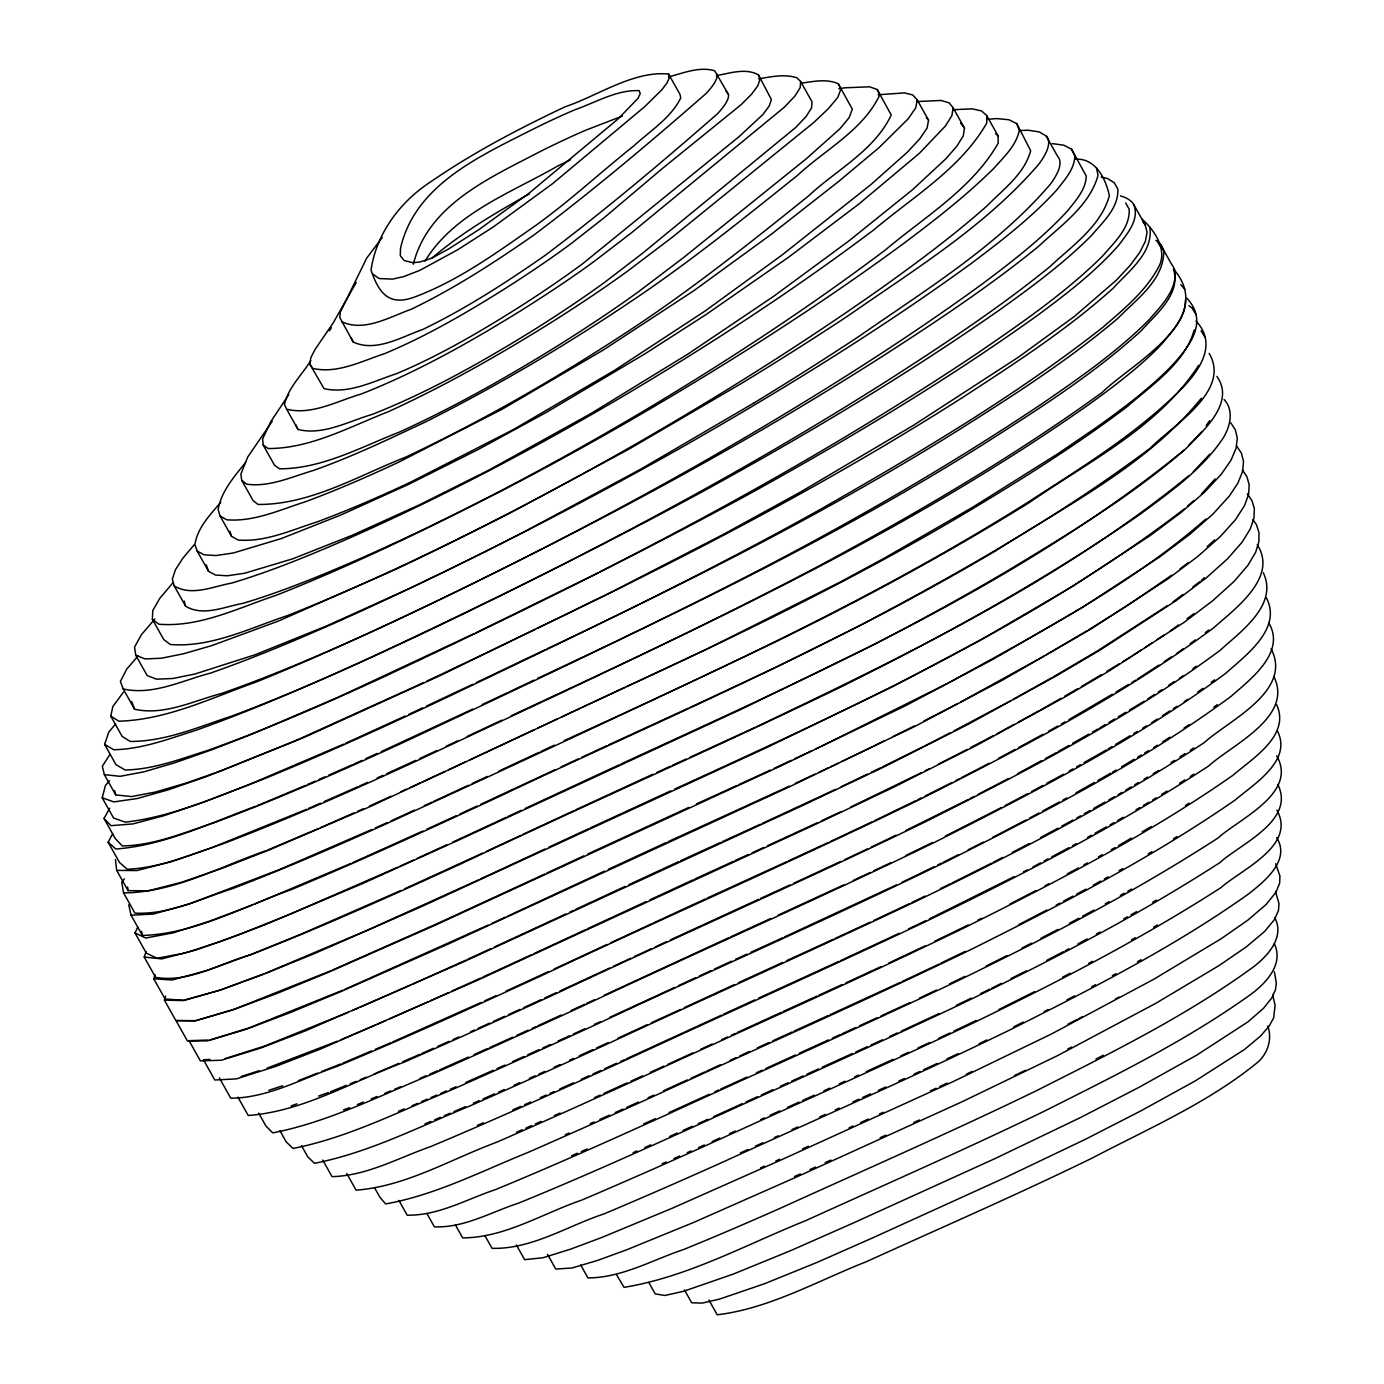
<?xml version="1.0" encoding="UTF-8"?>
<svg xmlns="http://www.w3.org/2000/svg" width="1384" height="1384" viewBox="0 0 1384 1384"><rect width="100%" height="100%" fill="white"/><g stroke="black" fill="none" stroke-linecap="round" stroke-linejoin="round"><path stroke-width="1.5" d="M986.602 119.387L996.688 118.591L1008.867 119.733L1016.738 123.609L1030.665 150.7C1024.471 174.055 1003.279 189.227 987.155 205.766C954.493 234.709 919.478 260.832 884.03 286.228C803.239 343.37 719.334 396.032 633.543 445.337A543.03 87.763 -29.3 0 1 516.215 509.433C441.6 547.977 365.826 584.498 287.734 615.482C249.812 628.059 211.181 647.816 170.267 644.477L163.727 639.512L152.361 619.253L152.776 610.482L159.869 598.234L172.637 583.131M758.622 78.888C771.13 76.708 784.365 73.854 796.803 77.729L800.627 81.5L800.194 87.624L794.797 96.223L784.399 107.156L631.329 232.91L593.684 261.784A286.799 46.347 -29.3 0 1 521.249 310.414C469.972 342.159 417.224 372.054 360.964 394.111C337.194 401.014 311.85 415.442 286.644 409.232L284.447 404.457C288.253 387.451 301.937 375.081 310.76 360.584M916.623 101.586L941.034 100.461L949.182 102.866L953.126 107.814L951.933 115.529L945.531 125.875L919.512 153.191L859.256 203.725L788.742 257.113L705.996 314.583L644.754 353.958L545.85 412.657L477.913 449.644L408.609 484.348L340.879 515.004L281.263 538.584L233.256 552.994L215.99 555.538L204.071 554.794L197.151 551.04L194.885 544.621C197.445 527.685 210.16 514.796 220.783 502.236M953.126 107.814L964.492 128.072L963.299 135.788L956.898 146.133L945.877 158.797L912.592 189.66L848.876 240.937L773.777 296.228L688.021 354.01L590.864 413.591L489.279 469.885L419.975 504.589L352.245 535.262L292.63 558.842L244.622 573.253L227.357 575.779L215.437 575.035L208.517 571.298L197.151 551.04M716.393 75.601C729.939 73.283 745.682 67.643 758.484 74.926L771.372 99.475L769.262 105.893L762.913 114.491L739.316 136.445L582.664 263.721A268.755 43.44 -29.3 0 1 518.585 307.507C479.331 332.195 439.161 355.809 396.308 373.767C373.334 381.24 348.699 394.405 324.029 388.627L309.757 364.027L310.864 357.626L314.895 349.719L333.284 322.749L356.155 282.596M878.165 94.769L904.375 92.901L912.713 94.908L917.194 99.89L915.724 107.831L908.336 118.661L879.151 147.534L838.548 181.529L770.767 234.692L693.661 290.83L603.337 349.996L502.461 409.058L399.422 461.806A350.688 56.675 -29.3 0 1 305.483 501.735C279.983 509.814 254.085 522.01 226.751 519.796L220.108 516.024L218.136 509.537C221.319 491.199 234.259 476.528 245.608 462.481M917.194 99.89L928.56 120.148L927.09 128.072L919.703 138.919L907.212 152.309L870.674 184.799L782.133 254.95L705.027 311.071L614.704 370.255L513.827 429.317L410.788 482.064A350.688 56.675 -29.3 0 1 316.85 521.993C291.349 530.072 265.451 542.269 238.117 540.037L231.474 536.283L220.108 516.024M1075.42 159.264C1095.471 157.69 1105.937 179.107 1109.362 195.767C1100.747 226.509 1071.943 245.885 1049.799 266.749C1001.255 306.262 949.026 340.914 896.503 374.856A621.174 100.392 -29.3 0 1 784.192 443.693C667.97 512.011 547.926 573.582 426.341 631.727C362.193 662.036 297.543 691.464 231.059 716.324C198.258 726.981 165.302 741.564 130.234 741.443L122.121 736.392L110.755 716.134L112.865 706.515L123.401 692.173M1194.254 329.928C1184.635 363.508 1152.509 384.302 1127.614 406.273C1078.603 443.537 1026.409 476.356 973.713 508.101C862.059 575.121 744.851 632.211 626.641 686.637M1141.938 219.035C1154.169 229.831 1167.266 248.826 1159.308 265.711C1146.402 290.796 1123.946 308.961 1103.048 327.143C1015.372 396.083 918.976 452.949 822.356 508.239C700.408 576.557 574.066 636.536 448.018 696.809C386.344 725.891 324.323 754.297 261.161 780.04C216.821 796.544 172.723 816.733 125.269 822.165L113.575 818.048L102.208 797.807L105.409 785.558L109.405 780.749M1236.794 446.236L1241.431 453.173L1243.541 461.564L1242.555 471.529L1237.85 483.206L1229.286 496.112L1212.834 514.191L1189.617 534.501L1159.411 557.129L1081.942 607.68L993.21 659.216L905.274 705.857L778.119 767.186L435.251 925.169L327.818 972.537L277.094 993.401L232.858 1009.905L195.023 1020.838L175.785 1020.423L164.419 1000.165L165.596 996.082M1230.722 422.76L1235.341 429.767L1237.331 438.278L1236.05 448.451L1230.912 460.388L1221.172 474.401L1204.582 492.133L1180.742 512.755L1150.121 535.625L1072.219 586.574L983.245 638.491L894.756 685.634L766.701 747.55L422.016 906.399L313.753 953.87L262.649 974.613L218.568 990.667L183.536 1000.251L165.111 999.04L153.745 978.782L155.043 974.665M1224.096 399.492C1234.182 410.304 1230.238 426.324 1223.37 437.725C1202.35 469.557 1170.397 491.752 1140.26 514.191C1045.266 579.861 943.94 635.861 840.572 687.139C715.909 747.481 589.117 803.274 463.917 862.457C393.471 894.808 322.749 926.674 250.504 954.856C219.589 963.437 188.622 983.194 155.596 977.329L144.23 957.071L146.047 951.586M1120.452 195.957A539.812 87.227 -29.3 0 1 1133.825 204.728C1139.689 219.693 1127.199 233.654 1118.964 244.916C1095.038 272.215 1065.939 294.256 1036.927 315.812C945.497 381.188 848.79 438.884 750.509 493.292C629.114 559.153 505.108 620.118 380.029 678.627C323.493 704.456 266.489 729.42 207.929 750.318C180.889 758.847 153.797 769.469 125.096 769.988L115.996 764.677L104.63 744.419L108.731 732.205L115.616 723.953M413.28 264.292C428.279 204.728 489.365 178.103 538.981 152.154A177.308 28.649 -29.3 0 1 586.539 129.888L622.506 116.031M1216.899 376.379C1235.687 402.813 1203.025 430.805 1186.192 448.381C1131.593 496.216 1068.967 533.636 1007.068 571.073A443.036 71.587 -29.3 0 1 873.356 644.806L743.779 708.054L463.675 837.787L362.539 883.597L264.309 925.031L220.61 941.553L184.556 953.126L157.032 958.282L146.341 953.144L134.975 932.885L137.76 927.28M1198.7 365.238C1158.616 427.31 1088.343 461.581 1029.177 502.669C943.456 555.763 854.62 603.77 763.778 647.487C636.536 708.02 508.828 767.566 380.773 826.334C331.676 848.306 282.25 869.567 232.028 888.822C200.369 898.839 168.9 914.824 134.923 913.129L123.557 892.87L121.757 882.231L124.37 878.857M537.684 678.35C688.592 607.593 839.102 534.951 980.426 446.15C1036.011 410.685 1092.305 375.341 1141.195 330.776C1155.83 314.151 1181.417 294.048 1173.476 268.998C1217.626 319.981 1131.316 363.681 1101.941 392.623C1012.794 457.031 917.644 512.686 820.954 564.914C688.229 635.014 551.507 697.19 415.823 761.287C352.315 790.506 288.391 818.965 223.014 843.79C191.736 854.309 160.613 867.82 127.224 869.273L119.491 862.474L108.125 842.216L112.71 833.704M424.957 261.23C453.866 213.413 510.558 193.085 556.904 166.478A191.096 30.881 -29.3 0 1 570.485 159.817M1160.467 244.449L1171.833 264.707A629.495 101.724 -29.3 0 1 1175.137 271.818C1176.313 291.557 1160.363 306.591 1148.53 320.396C1116.542 352.193 1079.364 378.005 1042.36 403.522C951.569 464.28 856.886 519.104 760.058 569.654C643.041 629.91 523.827 685.824 404.716 741.807C342.159 770.542 279.187 798.464 214.676 822.546C184.539 832.372 154.506 845.416 122.346 845.935L115.391 838.756L104.008 818.498L109.682 808.256M110.011 754.332L102.329 766.269L104.354 774.642L115.72 794.9L131.515 796.578L155.371 792.063L186.079 783.067L222.478 770.3L305.068 736.98L440.648 675.34L609.773 592.94L723.469 534.328L800.696 491.926L913.63 425.217L1018.468 357.159L1074.503 316.365L1116.369 280.191L1130.33 265.174L1139.88 252.234L1145.381 241.248L1147.076 232.166L1145.191 224.987L1133.825 204.728M288.789 394.665L270.97 421.359L262.649 438.849L263.168 444.991L274.534 465.249L279.637 468.813C321.918 468.83 360.826 447.136 399.353 432.102C453.468 407.432 505.35 378.161 555.901 346.9A322.091 52.056 -29.3 0 0 638.733 291.557L683.731 257.441L806.457 158.624L839.742 128.937L849.188 117.588L852.336 109.128L838.202 83.715C826.594 78.594 813.515 81.448 801.44 83.161M329.392 330.776L331.433 327.731M1206.225 425.493L1209.685 420.667M1201.347 398.229C1146.99 465.197 1067.116 504.935 995.684 550.815A443.036 71.587 -29.3 0 1 861.99 624.547L775.057 667.642L690.183 707.38M272.25 421.22L247.736 456.997L240.868 474.124L241.733 480.334L253.099 500.593L258.064 504.451C310.362 504.831 358.214 475.715 405.823 457.083C481.563 421.255 554.413 379.527 624.495 333.648C688.834 291.816 748.865 243.878 808.619 195.871C836.368 169.938 874.757 150.337 891.227 114.976L877.231 89.545L869.584 86.794L844.811 87.815A491.078 79.355 -29.3 0 0 838.791 88.801M194.331 544.604L182.878 558.202L175.422 569.724L172.343 579.152L174.228 585.916L185.594 606.175C203.05 616.883 224.762 606.573 243.048 603.337C283.132 591.366 321.815 575.26 360.151 558.617C457.239 515.644 551.213 465.803 642.539 411.705C726.133 361.829 807.72 308.442 885.5 249.847C924.702 216.821 972.225 188.674 998.175 143.209L998.072 135.822L986.706 115.581L981.585 110.945L972.295 108.852L953.455 109.699M154.852 619.011L141.341 634.789L134.542 647.141L135.788 655.289L147.154 675.548L156.513 679.181L172.654 678.506L195.04 673.991L255.331 654.667L326.693 625.897L405.425 590.345A697.709 112.761 -29.3 0 0 526.422 530.626L640.671 469.193L753.744 403.107M138.037 655.999L126.774 669.043L120.391 681.395L123.211 688.955L134.577 709.213C164.229 715.926 193.622 700.719 221.803 693.384C273.08 675.427 322.974 653.819 372.434 631.398C482.272 580.761 590.138 525.782 695.425 466.27C793.707 410.079 890.379 350.74 982.017 284.17C1012.223 261.49 1042.411 238.308 1068.015 210.351C1075.939 200.161 1085.886 189.66 1086.232 175.993L1071.545 149.213L1063.881 145.216L1052.255 143.59M382.261 237.494L366.622 258.237L340.291 312.213L339.789 317.576L353.214 342.021C375.756 352.591 401.273 337.021 422.535 329.565C465.578 308.805 505.8 282.768 544.95 255.486C604.393 210.818 661.466 162.707 717.414 113.817A178.432 28.839 -29.3 0 0 728.417 94.371L714.698 70.826C699.422 66.172 683.454 73.127 668.628 76.864M1201.468 493.932L1215.169 478.881M1193.216 471.875L1209.806 454.142M1188.666 445.44L1201.606 431.894M1201.347 580.484L1204.409 577.716M1207.125 546.68L1214.685 539.898M1205.879 519C1129.223 585.951 1038 633.422 949.407 682.381M1184.445 508.828C1029.834 627.263 850.849 708.366 674.683 789.088M1187.524 506.112L1193.717 500.697M1188.458 476.009C1059.037 581.349 907.091 654.84 757.256 726.41M1184.358 449.956C1016.513 586.349 815.937 673.991 620.932 764.02M432.327 257.787C461.927 232.529 495.697 212.807 529.518 193.812M1171.729 575.156L1129.43 604.289L1088.793 629.737M1180.033 568.859L1188.354 562.561M1172.802 602.075L1182.87 594.445M1192.956 586.833L1199.668 581.747M1169.93 631.208L1178.476 624.962M1187.039 618.717L1193.873 613.7M1176.746 653.456L1183.493 648.525M1190.223 643.612L1195.274 639.91M1205.378 632.523L1208.751 630.066M1192.973 668.662L1196.295 666.24M1197.869 691.983L1202.886 688.332M1211.259 682.243L1214.616 679.821M1213.803 707.189L1217.28 704.664M1190.309 776.528L1193.786 774.14M1167.508 605.638L1097.235 651.051L1053.276 676.897M1132.025 655.999L1141.056 650.099M1144.672 647.729L1151.886 643.006M1157.301 639.477L1164.515 634.754M1137.44 679.094L1158.892 665.098M1164.238 661.604L1171.383 656.95M1147.699 698.92L1154.758 694.318M1158.304 692.017L1161.833 689.716M1168.909 685.115L1174.203 681.672M1179.497 678.229L1183.043 675.928M1151.869 722.534L1157.266 719.04M1162.664 715.563L1169.843 710.909M1173.442 708.591L1177.04 706.273M1184.237 701.619L1187.818 699.301M1153.806 747.533L1157.353 745.249M1162.698 741.807L1169.809 737.222M1184.029 728.053L1189.358 724.628M1171.037 762.584L1174.549 760.318M1179.825 756.944L1185.085 753.553M1190.361 750.18L1193.873 747.931M1173.442 838.825L1176.954 836.593M1152.682 800.021L1156.263 797.789M1161.643 794.433L1167.023 791.077M1179.566 783.24L1184.946 779.884M1185.5 805.436L1189.116 803.204M1101.387 674.648L1081.44 686.585M1106.802 671.361L1119.414 663.732M1123.012 661.552L1130.226 657.175M1112.407 694.197L1068.811 719.697M1115.988 692.052L1128.496 684.492M1132.077 682.329L1135.659 680.167M1099.83 727.898L1105.366 724.559M1109.068 722.327L1114.604 719.005M1118.307 716.774L1125.694 712.327M1129.379 710.113L1144.17 701.221M1108.273 748.813L1111.906 746.633M1115.556 744.454L1130.088 735.752M1133.738 733.572L1137.371 731.392M1142.821 728.122L1146.454 725.943M1112.598 772.116L1116.196 769.988M1121.559 766.771L1134.101 759.297M1137.683 757.152L1141.264 755.024M1144.845 752.879L1148.426 750.733M1118.255 794.572L1121.94 792.375M1125.624 790.195L1131.143 786.908M1134.828 784.711L1138.496 782.514M1144.032 779.227L1147.699 777.047M1153.235 773.76L1158.754 770.473M1046.408 654.736L1086.942 630.827M1148.253 853.859L1151.869 851.714M1152.768 902.247L1156.349 900.136M1117.545 820.574L1123.099 817.321M1136.039 809.761L1139.741 807.599M1143.426 805.436L1148.979 802.184M1153.685 927.124L1157.335 924.979M1118.618 845.538L1131.299 838.168M1142.181 831.836L1151.229 826.559M1040.509 709.992L1060.974 698.297M1064.694 696.169L1077.721 688.713M1048.588 731.236L1057.791 725.994M1061.459 723.901L1065.144 721.808M1058.085 751.616L1068.984 745.422M1072.6 743.364L1088.931 734.074M1092.564 732.015L1098.014 728.918M1069.157 771.044L1072.877 768.933M1076.614 766.822L1080.35 764.712M1084.07 762.584L1106.456 749.903M1075.922 792.876L1094.26 782.496M1097.927 780.42L1110.764 773.154M1076.839 817.944L1080.61 815.833M1084.364 813.706L1090.021 810.522M1093.775 808.394L1105.072 802.011M1108.844 799.883L1114.483 796.7M1044.574 655.826L961.119 701.757M1093.291 885.172L1100.661 881.037M1104.346 878.961L1108.03 876.902M1119.068 870.692L1122.753 868.633M1013.745 699.024L1051.39 677.952M1105.332 903.804L1109.086 901.693M1120.383 895.379L1124.154 893.268M1127.908 891.158L1131.679 889.047M1123.791 918.838L1127.441 916.796M1131.091 914.755L1136.558 911.693M1072.635 845.693L1076.389 843.617M1087.634 837.355L1091.37 835.261M1095.125 833.168L1106.37 826.905M1110.106 824.812L1113.861 822.736M1131.558 939.788L1135.278 937.729M1083.845 864.913L1087.513 862.889M1098.498 856.765L1102.166 854.741M1111.317 849.655L1114.985 847.613M1112.407 975.634L1115.988 973.644M1137.51 961.724L1141.091 959.735M1115.435 999.058L1119.068 997.051M997.189 733.624L1014.143 724.386M1017.915 722.327L1038.64 711.013M1015.112 749.453L998.383 758.432M1018.832 747.429L1043.017 734.264M1017.776 773.552L1041.616 760.612M1045.283 758.622L1056.286 752.636M1027.776 793.62L1005.182 805.557M1031.547 791.579L1042.844 785.455M1046.598 783.413L1063.552 774.227M1029.696 818.031L1038.951 813.031M1042.654 811.024L1059.314 802.011M1063.016 800.004L1066.718 797.997M1040.768 837.458L1057.86 828.22M1061.649 826.162L1073.05 820.003M1056.182 905.153L1059.902 903.164M1063.604 901.157L1072.877 896.157M1076.596 894.168L1085.869 889.168M1069.399 923.301L1078.863 918.215M1082.651 916.173L1094.017 910.066M1065.161 950.791L1068.829 948.819M1078.015 943.888L1087.184 938.957M1096.37 934.027L1100.038 932.055M1009.974 701.117L953.905 730.925M1032.931 866.955L1040.491 862.907M1044.28 860.883L1048.051 858.858M1051.84 856.834L1068.863 847.717M1045.11 885.76L1048.812 883.771M1067.272 873.892L1078.361 867.976M1088.724 963.299L1092.46 961.292M1091.734 986.757L1095.54 984.733M1078.984 1018.52L1082.634 1016.583M1095.99 1059.106L1103.307 1055.248M967.105 749.401L938.629 764.037M970.876 747.429L993.418 735.648M961.257 777.808L989.11 763.276M970.236 798.464L974.059 796.475M977.882 794.468L1008.452 778.535M1001.428 807.512L945.428 836.074M992.691 837.355L1025.994 820.003M993.297 862.284L1002.794 857.336M1012.292 852.406L1029.367 843.513M1019.056 924.495L1046.909 910.015M1022.032 948.092L1031.513 943.161M1040.976 938.248L1058.033 929.391M1046.788 960.323L1063.327 951.742M947.573 683.367L821.525 746.201M923.734 721.116L957.33 703.781M1014.057 876.695L929.408 918.907M1023.503 871.833L1027.274 869.879M1010.043 903.96L1035.872 890.621M1062.583 977.173L1070.057 973.298M1044.245 1011.566L1048.051 1009.611M1067.047 999.802L1074.641 995.892M924.322 746.149L950.202 732.828M1068.05 1024.143L1077.167 1019.454M1067.791 1049.003L1071.562 1047.048M599.428 572.024C729.195 506.146 856.142 434.368 977.156 353.456C1020.873 323.423 1065.04 293.287 1102.823 255.815C1114.085 242.425 1130.174 228.308 1129.188 209.226L1125.607 202.912M921.294 772.739L850.589 807.097M925.152 770.802L928.993 768.864M917.505 799.796L921.311 797.893M925.117 795.973L951.777 782.6M955.6 780.697L959.406 778.777M968.333 799.45L905.776 830.504M943.283 862.267L958.558 854.603M968.091 849.828L983.367 842.164M952.002 882.992L991.428 863.218M986.169 966.067L1006.929 955.652M991.757 988.193L1001.411 983.367M1011.047 978.54L1026.478 970.807M999.058 1009.42L1034.54 991.671M968.298 924.944L934.598 941.328M977.865 920.17L981.689 918.267M1013.832 1026.807L1023.33 1022.067M598.407 572.682L476.2 632.626M874.082 745.941L883.684 741.167M893.286 736.409L914.409 725.925M882.49 766.874L922.419 747.083M536.94 628.474C684.18 557.908 829.587 482.86 967.087 394.561C1017.586 361.622 1068.431 328.51 1113.359 288.045C1128.565 271.143 1153.356 252.909 1149.896 227.374M874.428 820.712L915.602 800.748M896.123 835.175L871.228 847.112M905.793 855.485L932.401 842.579M902.16 882.231L933.941 866.799M937.677 865L941.414 863.183M911.641 902.593L925.1 896.071M940.463 888.597L950.081 883.926M940.826 963.229L965.288 951.344M949.597 983.834L965.011 976.36M956.292 1005.389L971.222 998.158M980.564 993.625L989.889 989.11M925.602 920.758L908.579 928.889M976.204 1020.475L953.697 1031.236M979.059 1043.726L986.827 1039.989M1014.42 1075.593L1025.492 1070.23M485.767 653.144L535.002 629.409M474.314 633.526L337.661 697.432L251.231 734.454L211.112 750.042L174.713 762.809L144.005 771.805L120.148 776.32L104.354 774.642M546.836 648.94C685.98 582.941 824.051 513.948 954.856 432.379C1010.943 397.035 1067.15 361.293 1117.84 318.372C1136.143 299.55 1163.563 280.468 1163.771 251.559A629.495 101.724 -29.3 0 0 1155.934 240.366M830.521 766.874L838.098 763.241M841.87 761.425L872.162 746.893M841.264 786.683L867.509 774.088M871.245 772.289L880.622 767.774M483.881 654.044L426.947 681.084M544.915 649.84L476.425 682.537M472.619 684.336L426.531 706.048M509.018 691.965L533.861 680.167M472.74 709.092L381.275 751.598M482.272 704.594L507.098 692.865M853.271 880.449L870.086 872.526M873.806 870.761L890.621 862.82M896.399 884.947L784.382 936.985M873.996 920.395L909.755 903.492M902.212 981.498L938.94 964.146M919.53 998.054L936.414 990.079M467.152 736.461L501.631 720.251M511.215 715.753L516.959 713.054C711.445 622.592 907.108 531.439 1083.551 408.228A273.807 44.253 -29.3 0 0 1161.764 343.993C1171.989 331.312 1186.053 317.507 1185.431 300.034M821.317 820.902L840.832 811.699M830.175 841.593L872.56 821.612M844.655 859.654L867.439 848.894M899.237 933.3L840.936 960.461M888.805 963.039L925.273 945.826M939.027 1013.538L901.174 1031.201M938.906 1038.19L949.995 1032.966M946.881 1058.933L958.178 1053.622M533.878 729.939L469.574 760.024M537.771 728.105L557.302 718.953M561.212 717.137L580.726 707.985M795.281 783.379L814.847 774.21M818.774 772.376L828.566 767.791M835.452 789.399L762.255 823.394M966.326 1074.174L972.087 1071.476M423.054 682.9L294.411 741.184L206.7 776.51L168.485 789.762L137.12 798.551L113.903 801.907L102.208 797.807M405.062 716.082L345.481 743.312M408.972 714.248L422.639 707.881M498.932 771.061L539.154 752.273M555.278 769.591L480.888 804.26M791.319 760.352L774.21 768.328M795.091 758.588L812.079 750.647M815.851 748.882L819.622 747.118M415.823 760.352L386.863 773.569M419.629 758.588L436.721 750.63M446.219 746.218L457.62 740.907M582.681 707.068L624.738 687.519M421.964 782.133L444.818 771.511M448.641 769.746L465.768 761.788M541.075 751.374L554.5 745.128M564.084 740.665C722.69 668.299 881.435 594.791 1029.108 501.492C1083.136 466.46 1138.98 432.413 1184.254 386.05C1201.139 367.919 1216.847 343.076 1196.001 321.036M434.057 801.215L468.38 785.282M472.203 783.517L487.445 776.441M456.114 815.764L426.791 829.224M459.921 813.982L477.065 806.024M561.022 766.926L578.218 758.951M582.041 757.169L606.884 745.647M508.014 816.473L521.405 810.245M525.228 808.446L619.063 764.885M522.616 834.535L574.066 810.574M480.352 879.03L544.985 849.015M548.773 847.25L588.563 828.722M546.697 873.114L583.719 855.883M587.629 854.066L688.678 807.477M544.742 874.031L437.517 923.509L332.247 970.149M604.427 871.142L507.426 916.243M608.303 869.342L666.275 842.51M565.779 913.994L494.642 946.898M569.637 912.212L573.495 910.413M575.415 909.53L625.135 886.383M533.774 953.68L585.311 929.771M606.971 944.511L554.275 968.938M610.828 942.729L651.397 923.889M452.551 842.199L506.094 817.373M482.549 853.132L404.785 888.753M486.355 851.368L520.713 835.434M575.969 809.692L652.833 774.261M590.449 827.857L670.79 790.852M628.959 884.618L678.679 861.626M587.231 928.872L645.999 901.641M649.909 899.825L693.021 879.843M817.442 822.702L767.428 845.78M788.396 860.934L828.289 842.475M609.704 968.004L559.914 991.031M613.544 966.24L630.689 958.299M634.477 956.534L651.553 948.611M655.341 946.846L666.725 941.57M840.866 861.436L793.862 883.165M586.591 1003.4L594.428 999.784M604.22 995.252L728.572 937.816M843.704 884.912L778.292 915.049M674.735 987.38L609.738 1017.361M678.523 985.616L695.616 977.727M835.192 938.387L870.173 922.176M881.02 966.638L846.039 982.778M900.309 982.38L830.089 1014.68M881.02 1015.942L910.084 1002.5M889.929 1036.391L897.42 1032.931M755.335 727.292L690.08 757.238M789.399 786.129L668.212 841.628M653.334 922.99L705.459 898.908M670.531 939.822L758.709 899.271M699.422 975.962L710.822 970.72M714.611 968.973L731.703 961.119M735.51 959.371L746.858 954.147M680.409 1009.438L651.31 1022.828M684.267 1007.656L734.506 984.526M721.358 1015.216L626.45 1058.795M900.898 1055.802L908.561 1052.273M918.111 1047.861L929.598 1042.567M913.907 1074.192L919.755 1071.493M923.664 1069.694L937.331 1063.396M608.77 744.782L688.281 708.245M422.881 831.023L353.11 862.474M478.449 879.913L368.058 929.91L265.728 973.142M739.021 784.503L770.3 770.127M488.137 925.1L344.841 989.335M491.995 923.336L505.471 917.142M467.913 959.181L490.818 948.663M482.878 977.069L531.819 954.579M707.345 898.043L786.51 861.799M505.938 991.169L548.427 971.654M760.664 898.372L789.953 884.964M523.706 1007.673L540.85 999.784M544.673 998.037L556.108 992.778M537.909 1025.734L561.264 1015.026M571.004 1010.562L584.636 1004.317M618.06 1038.121L647.401 1024.627M738.364 982.744L782.79 962.399M833.255 939.286L786.666 960.634M723.313 1014.316L754.73 999.905M758.657 998.089L839.05 961.326M700.65 1049.314L712.172 1044.02M721.773 1039.626L727.534 1036.979M731.375 1035.215L735.233 1033.45M737.153 1032.568L781.268 1012.361M930.446 1090.834L936.051 1088.239M939.788 1086.526L947.279 1083.084M387.191 822.598L375.531 827.857M391.101 820.816L414.525 810.124M424.3 805.678L432.119 802.114M399.716 866.315L413.418 860.069M417.328 858.288L446.686 844.88M656.743 772.462L670.462 766.2M672.416 765.3L686.153 759.038M696.394 803.948L737.067 785.403M680.599 860.744L720.389 842.527M722.292 841.662L760.335 824.276M694.924 878.961L732.984 861.54M734.887 860.658L748.294 854.534M752.117 852.786L763.605 847.527M730.51 936.916L770.611 918.561M750.595 952.434L782.496 937.85M558.15 1041.01L569.585 1035.768M573.409 1034.021L584.861 1028.779M594.411 1024.419L600.137 1021.79M818.947 995.165L842.164 984.56M650.307 1072.358L663.87 1066.147M667.763 1064.382L692.969 1052.843M783.154 1011.496L817.01 996.065M706.843 1070.991L720.441 1064.78M730.147 1060.334L735.977 1057.653M739.852 1055.888L749.574 1051.442M757.325 1047.896L768.95 1042.567M772.843 1040.803L792.219 1031.928M720.614 1089.156L746.979 1077.098M756.391 1072.808L762.048 1070.23M765.888 1068.465L795.367 1055.006M799.295 1053.224L828.48 1039.938M842.06 1033.761L855.693 1027.534M859.602 1025.752L877.145 1017.742M742.308 1103.636L713.538 1116.698M746.114 1101.906L757.532 1096.699M761.356 1094.952L772.774 1089.744M855.969 1051.892L867.284 1046.719M871.072 1045.006L882.386 1039.851M354.235 763.916L361.968 760.404M365.826 758.64L377.417 753.363M359.736 785.922L367.487 782.393M377.175 777.981L382.987 775.334M369.407 806.076L390.824 796.319M400.564 791.89L406.394 789.226M410.287 787.444L420.027 783.015M569.62 1060.213L573.495 1058.466M579.291 1055.819L592.836 1049.643M596.694 1047.878L608.303 1042.602M581.245 1079.33L589.117 1075.766M593.044 1073.967L600.898 1070.403M604.843 1068.621L616.624 1063.258M620.551 1061.476L624.478 1059.677M794.157 1031.045L828.203 1015.545M663.697 1090.661L687.242 1079.935M691.17 1078.153L704.906 1071.891M709.213 1094.329L669.043 1112.563M714.905 1091.751L718.711 1090.021M832.355 1038.173L840.123 1034.644M780.386 1086.284L787.98 1082.807M791.786 1081.077L803.187 1075.887M806.993 1074.157L818.394 1068.967M822.165 1067.237L852.198 1053.605M760.525 1119.656L764.366 1117.909M770.144 1115.279L779.746 1110.902M787.444 1107.408L798.983 1102.148M802.824 1100.401L814.363 1095.159M823.964 1090.782L829.743 1088.153M866.211 1071.614L893.199 1059.314M774.331 1137.596L778.258 1135.814M792.029 1129.552L797.911 1126.887M819.536 1117.061L825.435 1114.38M835.261 1109.916L839.188 1108.117M878.459 1090.315L885.881 1086.942M898.873 1081.042L904.427 1078.517M802.634 1148.876L808.446 1146.229M849.101 1127.77L852.976 1126.005M430.372 1000.805L447.862 992.899M451.755 991.152L480.923 977.969M480.975 1002.518L392.589 1041.979M484.798 1000.788L496.268 995.598M470.577 1031.772L474.366 1030.059M478.155 1028.329L489.538 1023.174M493.344 1021.461L504.71 1016.306M508.516 1014.576L519.882 1009.42M489.452 1047.688L512.703 1037.17M516.578 1035.405L528.204 1030.146M532.079 1028.399L535.954 1026.634M512.53 1061.649L523.931 1056.511M527.736 1054.781L539.12 1049.643M542.926 1047.913L550.521 1044.487M604.047 1093.343L627.177 1082.859M631.018 1081.112L642.591 1075.87M698.159 1123.67L707.76 1119.31M839.344 1083.793L845.088 1081.181M854.689 1076.839L858.53 1075.091M852.942 1101.889L858.824 1099.207M862.751 1097.443L870.605 1093.879M860.727 1122.493L868.27 1119.085M879.567 1113.964L883.338 1112.269M809.899 1169.584L815.626 1166.989M825.158 1162.664L830.884 1160.069M880.224 1137.683L885.812 1135.157M913.751 1122.511L919.339 1119.967M412.657 984.145L466.01 960.064M514.035 1085.281L519.779 1082.686M529.345 1078.378L535.089 1075.801M538.912 1074.088L544.656 1071.493M554.24 1067.185L559.984 1064.607M615.205 1112.563L622.956 1109.068M626.831 1107.321L638.457 1102.079M648.144 1097.702L653.957 1095.073M712.085 1141.575L719.836 1138.063M729.541 1133.669L735.371 1131.039M740.371 1152.924L747.896 1149.533M755.422 1146.125L762.965 1142.734M760.594 1167.836L764.383 1166.141M775.784 1161.003L779.573 1159.29M540.348 1097.685L546.178 1095.073M550.088 1093.325L553.981 1091.578M559.811 1088.966L573.443 1082.842M594.48 1097.633L600.223 1095.055M643.543 1124.016L655.307 1118.722M794.589 1176.486L800.333 1173.909M400.893 890.483L302.387 933.612L251.282 954.354L207.202 970.409L172.17 979.993L153.745 978.782M669.7 1136.42L677.278 1133.029M682.952 1130.486L692.415 1126.247M397.762 867.214L289.775 914.305L239.138 934.598L195.75 950.064L161.668 958.922L144.23 957.071M421.895 1053.449L433.573 1048.242M437.465 1046.512L449.16 1041.304M453.052 1039.574L458.9 1036.979M439.645 1069.884L468.363 1057.099M474.107 1054.539L487.514 1048.57M465.803 1082.478L493.206 1070.299M497.116 1068.569L504.935 1065.092M590.259 1123.67L594.099 1121.957M599.86 1119.396L609.444 1115.141M673.887 1158.598L679.613 1156.038M687.242 1152.63L691.066 1150.934M698.712 1147.526L704.439 1144.966M371.673 829.57L279.049 869.723L189.158 903.994L153.382 914.063L131.047 915.205L128.729 904.859M307.3 784.607L315.12 781.164M319.029 779.434L324.894 776.856M328.804 775.126L352.28 764.781M320.586 827.632L353.785 812.979M357.695 811.249L363.542 808.671M360.048 1007.31L410.719 985.01M377.918 1023.987L385.686 1020.562M389.579 1018.849L428.417 1001.687M473.311 1103.238L479.141 1100.678M483.016 1098.965L494.642 1093.827M498.517 1092.114L504.347 1089.554M512.876 1109.847L520.747 1106.37M524.692 1104.64L530.591 1102.045M516.44 1132.268L522.131 1129.759M525.92 1128.098L531.612 1125.59M535.4 1123.912L541.092 1121.421M554.361 1115.573L560.053 1113.065M633.111 1152.664L637.021 1150.934M644.84 1147.492L650.688 1144.914M343.578 744.177L248.134 784.987L203.31 802.288L164.142 815.66L132.968 823.913L110.98 825.677L104.008 818.498M308.563 808.429L320.379 803.239M324.323 801.509L357.799 786.787M662.14 1163.736L666.067 1162.024M565.278 1134.724L569.153 1133.046M351.173 863.339L254.881 903.977M571.557 1155.761L577.422 1153.218M581.332 1151.54L587.179 1148.997M374.164 1074.036L398.973 1063.327M402.796 1061.684L419.992 1054.279M394.63 1089.294L400.512 1086.769M420.079 1078.326L425.943 1075.783M429.853 1074.105L437.69 1070.732M411.93 1105.816L417.691 1103.342M421.514 1101.681L427.275 1099.19M431.116 1097.547L436.877 1095.055M440.717 1093.412L446.461 1090.921M450.302 1089.277L456.063 1086.786M342.748 1063.171L371.5 1050.94M375.341 1049.314L390.669 1042.792M424.974 1123.912L430.77 1121.438M434.645 1119.812L440.441 1117.338M444.299 1115.694L450.094 1113.238M453.969 1111.594L465.56 1106.664M267.856 849.949L318.631 828.497M337.246 1041.252L267.077 1068.154M341.121 1039.609L375.964 1024.852M477.48 1125.279L483.379 1122.787M348.353 1012.24L264.517 1046.096L224.987 1058.622M352.263 1010.597L358.11 1008.123M257.441 805.592L305.345 785.472M306.608 809.294L210.714 848.098L170.422 861.955L136.878 870.553L116.689 870.398L115.408 859.499M342.886 990.148L249.172 1027.862L209.987 1039.989M330.326 970.98L234.83 1009.023L196.234 1020.614L176.079 1020.752L187.445 1041.01L207.6 1040.854L246.196 1029.281L290.83 1012.361L341.692 991.238L448.883 943.767L789.486 786.787L915.62 726.029L1002.898 679.907L1091.267 628.803L1168.182 578.72L1197.921 556.351L1220.463 536.404L1235.601 519.536L1244.527 505.558L1248.593 494.399L1249.198 484.815L1246.915 476.702L1242.33 469.903M330.413 1091.838L346.311 1085.367M350.29 1083.741L356.259 1081.319M360.238 1079.693L366.206 1077.271M357.453 1104.484L363.335 1102.096M371.154 1098.913L377.019 1096.509M384.856 1093.325L390.72 1090.938M398.505 1111.283L404.249 1108.93M265.884 850.727C219.468 866.817 173.692 892.715 123.557 892.87M298.425 1080.644L317.697 1073.05M321.555 1071.527L340.81 1063.933M255.452 806.37C209.901 822.996 164.834 845.347 115.858 849.015L108.125 842.216M252.943 904.773L209.244 921.294L173.19 932.868L145.666 938.023L134.975 932.885M263.721 973.886L221.492 989.646L183.657 1000.58L164.419 1000.165M291.055 1105.972L296.954 1103.844M318.597 1096.076L328.44 1092.547M343.526 1109.864L349.633 1107.667M268.825 1090.298L282.63 1085.783M241.318 1076.458L259.154 1070.714M131.047 915.205L142.414 935.463C194.608 933.837 242.079 907.125 290.415 889.981C360.67 860.658 429.836 828.86 498.811 796.7C620.032 739.16 743.243 685.737 862.491 624.097C961.915 571.454 1060.3 515.678 1150.415 448.018C1171.781 425.995 1231.674 391.17 1209.132 353.387M209.901 1059.417L203.431 1059.746L214.797 1080.004L236.353 1078.88L275.883 1066.355L320.742 1048.934L477.376 980.322L811.941 826.006L893.856 787.133L978.194 744.523L1064.642 697.155L1108.601 671.309L1184.168 622.316L1212.713 600.725L1234.13 581.401L1247.987 565.243L1255.669 552.199L1258.921 541.611L1258.973 532.477L1256.412 524.674L1252.97 519.692M1019.87 130.529L1028.191 130.217L1039.246 131.93L1046.235 136.065L1057.601 156.305A344.218 55.619 -29.3 0 1 1050.318 184.245C997.086 246.317 926.052 289.619 859.585 335.966A633.855 102.433 -29.3 0 1 753.744 403.107M207.877 1040.059L189.037 1040.664L200.403 1060.905L221.353 1060.231L260.538 1048.12L305.362 1030.89L462.913 962.157L800.765 806.37L883.528 767.134L968.696 724.04L1055.94 676.084L1100.159 649.996L1176.435 600.431L1206.381 577.785L1227.556 558.79L1242.105 542.199L1250.34 528.774L1254.008 517.893L1254.336 508.533L1251.914 500.541L1247.33 493.828M116.689 870.398L128.055 890.656L148.244 890.794L181.788 882.213L222.08 868.339L268.513 850.26L369.165 807.045L709.317 647.902L840.347 581.972L885.172 557.683L973.436 506.786L1057.981 453.675L1094.917 428.486A273.807 44.253 -29.3 0 0 1173.13 364.252C1190.188 345.602 1208.509 321.503 1186.936 298.287M123.211 688.955C152.863 695.668 182.255 680.461 210.437 673.126C261.714 655.168 311.608 633.578 361.068 611.14C470.906 560.52 578.772 505.523 684.059 446.011C782.341 389.821 879.013 330.482 970.651 263.911C1000.857 241.231 1031.045 218.049 1056.649 190.092C1064.573 179.903 1074.52 169.419 1074.866 155.735L1071.545 149.213M1101.145 177.1L1107.183 178.415L1114.241 182.653L1117.822 188.968C1118.808 208.05 1102.719 222.167 1091.457 235.557C1063.033 263.998 1030.492 287.837 997.864 311.14C903.389 376.846 804.415 435.839 703.522 491.095C593.788 550.538 481.788 605.725 368.663 658.386C312.127 684.198 255.123 709.162 196.563 730.077C169.523 738.589 142.431 749.211 113.713 749.73L104.63 744.419M286.644 409.232L298.01 429.49C323.216 435.7 348.56 421.272 372.331 414.37C428.504 392.191 481.303 362.349 532.615 330.672A286.799 46.347 -29.3 0 0 605.05 282.042L642.695 253.151L795.765 127.415L806.163 116.481L811.56 107.883L811.993 101.759L800.627 81.5M668.576 74.044C633.457 70.498 597.283 96.084 565.035 106.81C518.844 128.729 473.276 152.482 431.116 181.546C400.339 201.372 376.223 233.585 371.05 270.139C379.233 294.463 389.907 306.4 415.217 296.799C459.384 280.156 497.894 251.836 536.335 225.038C570.346 200.524 601.054 171.893 633.855 145.839C650.151 130.875 670.669 118.263 680.755 97.97L679.942 94.302L668.576 74.044L669.389 77.712L666.932 83.109L661.673 89.96L644.719 106.654L552.752 183.536L493.085 227.097L457.706 249.76L419.715 270.399L403.851 276.541L392.623 279.135L379.095 278.53L372.434 273.79M135.788 655.289L145.147 658.922L161.288 658.248L183.674 653.732L211.631 645.653L278.374 621.07L394.059 570.087A697.709 112.761 -29.3 0 0 515.056 510.367L629.305 448.935L742.378 382.866A633.855 102.433 -29.3 0 0 848.219 315.708C914.686 269.361 985.719 226.059 1038.969 163.987A344.218 55.619 -29.3 0 0 1046.252 136.047M174.228 585.916C191.684 596.625 213.395 586.332 231.682 583.079C271.766 571.108 310.448 555.001 348.785 538.359C445.873 495.386 539.829 445.562 631.173 391.447C714.767 341.571 796.354 288.183 874.134 229.606C913.336 196.563 960.859 168.415 986.809 122.951L986.706 115.581M341.848 321.763C364.39 332.333 389.907 316.763 411.169 309.307C454.212 288.547 494.434 262.51 533.584 235.245C593.027 190.56 650.099 142.465 706.048 93.558A178.432 28.839 -29.3 0 0 717.05 74.113M110.755 716.134L118.868 721.185C166.824 719.87 211.302 697.899 255.815 682.156C309.635 660.376 362.504 636.329 414.975 611.468C536.559 553.323 656.604 491.752 772.826 423.452A621.174 100.392 -29.3 0 0 885.137 354.598C937.66 320.655 989.889 286.004 1038.432 246.49C1060.576 225.627 1089.381 206.251 1097.996 175.508L1096.578 167.931M263.168 444.991L268.271 448.554C310.552 448.572 349.46 426.877 387.987 411.844C442.101 387.191 493.984 357.92 544.535 326.659A322.091 52.056 -29.3 0 0 627.367 271.299L672.364 237.183L813.671 122.57L828.376 108.679L837.822 97.33L840.97 88.887L838.202 83.715M1188.925 305.743L1191.987 307.94L1196.226 314.843M152.361 619.253L158.9 624.219C199.815 627.558 238.446 607.801 276.368 595.241C354.494 564.343 430.113 527.477 504.849 489.175A543.03 87.763 -29.3 0 0 622.177 425.078C718.469 369.615 812.65 310.258 902.281 244.501C934.114 220.627 965.703 196.217 994.006 168.173C1003.936 156.825 1016.133 145.822 1019.299 130.442L1016.738 123.609M241.733 480.334L246.698 484.192C269.499 487.324 291.453 476.892 312.888 470.629C351.311 457.135 388.039 439.472 424.888 422.224C499.935 384.596 572.215 341.537 641.588 294.273C695.495 257.424 746.27 216.337 797.253 175.612C825.002 149.68 863.391 130.079 879.861 94.718L877.231 89.545M995.511 133.521L998.072 135.822M926.329 117.657L928.56 120.148M1180.794 284.689L1184.842 289.256M960.548 123.107L964.492 128.072M1257.277 544.708C1278.332 577.578 1235.134 608.579 1213.803 627.713C1121.715 696.117 1019.42 749.211 917.246 800.731C794.208 860.588 668.87 915.533 545.14 973.938C476.183 1005.718 407.104 1037.256 336.987 1066.441C302.214 1078.396 268.34 1097.996 230.747 1098.187L219.381 1077.928M726.064 91.067L728.417 94.371M1158.062 242.996L1161.263 247.632M309.757 364.027L312.663 368.369C337.333 374.164 361.968 360.982 384.942 353.508C427.794 335.551 467.965 311.954 507.219 287.249A268.755 43.44 -29.3 0 0 571.298 243.463L604.358 217.565L662.348 168.519L741.357 104.475L751.547 94.233L757.896 85.635L760.006 79.217L758.484 74.926M1201.035 330.759L1205.291 337.61M1276.671 755.854C1298.175 793.067 1239.164 818.774 1218.11 837.943C1132.631 893.32 1041.927 940.117 950.306 984.405C857.734 1028.226 764.176 1069.918 671.136 1112.719C612.904 1139.032 554.621 1165.293 495.507 1189.6C466.616 1199.236 438.382 1215.775 407.173 1215.169L398.903 1200.43M1277.778 784.434C1295.874 820.625 1240.237 843.963 1219.823 862.647C1136.506 916.398 1048.224 961.932 959.043 1005.026C869.273 1047.498 778.517 1087.893 688.246 1129.292C632.004 1154.619 575.692 1179.86 518.55 1203.146C491.026 1212.073 464.09 1228.092 434.386 1226.83L427.154 1213.941M1273.799 676.43C1293.971 717.085 1231.916 744.678 1208.751 765.923C1117.77 825.573 1020.873 875.57 923.007 922.851C822.978 970.184 721.964 1015.372 621.606 1061.961C558.236 1090.886 494.815 1119.743 430.545 1146.627C398.298 1157.924 366.881 1175.777 332.039 1176.642L322.732 1160.069M708.954 1300.078L717.223 1314.8C769.746 1308.468 817.373 1280.909 866.159 1261.793C941.604 1227.504 1017.655 1194.461 1092.132 1158.097C1148.616 1128.444 1208.491 1102.702 1258.091 1061.961C1268.055 1052.861 1272.346 1038.83 1267.761 1026.011M684.457 1289.888L691.689 1302.776L702.242 1303.088L719.507 1299.109L764.383 1283.781L816.56 1262.623L872.595 1237.901L1005.13 1177.628L1085.471 1139.257L1140.883 1110.868L1195.499 1080.766L1244.441 1049.522L1260.582 1036.011L1269.284 1025.925L1273.643 1017.811L1275.096 1005.268L1272.657 994.715M649.027 1282.881L655.22 1293.919L664.891 1295.459L683.609 1291.289L732.984 1274.197L790.818 1250.582L852.406 1223.404L994.992 1158.598L1080.264 1117.666L1138.876 1087.409L1196.814 1055.092L1248.143 1021.721L1263.557 1008.279L1271.931 997.743L1275.477 989.698L1276.342 983.194L1274.37 971.724M616.659 1274.854L624.028 1287.345C687.9 1276.93 745.976 1244.614 805.574 1220.705C885.085 1184.6 965.081 1149.516 1043.692 1111.49C1114.501 1075.887 1186.192 1040.751 1250.755 994.421C1266.135 983.038 1284.023 964.25 1274.318 943.732M580.709 1265.011L587.941 1277.916C621.606 1277.847 652.245 1260.028 683.523 1249.544C716.929 1235.981 750.024 1221.691 782.963 1207.056C867.751 1168.511 953.092 1131.178 1036.876 1090.488C1110.816 1053.068 1185.777 1016.219 1252.935 967.26C1267.692 956.05 1284.975 937.401 1274.837 917.748M547.51 1254.354L555.78 1269.076L572.111 1267.969L597.559 1260.426L626.779 1249.769L693.868 1222.349L800.436 1175.275L962.382 1101.629L1057.549 1055.629L1155.899 1003.262L1219.2 965.478L1246.275 946.898L1264.613 931.484L1274.543 919.478L1278.453 910.534L1278.989 903.579L1275.477 891.417M516.37 1244.943L524.64 1259.665L542.995 1257.745L570.416 1249.216L601.538 1237.573L672.295 1208.215L783.742 1158.754L952.607 1081.856L1051.823 1033.796L1154.256 978.99L1221.207 938.698L1247.763 920.204L1266.101 904.513L1275.961 892.247L1279.664 883.13L1279.94 876.037L1275.702 863.685M484.815 1235.445L492.064 1248.333C531.594 1249.406 567.492 1225.965 604.202 1213.82C644.183 1197.022 683.886 1179.566 723.451 1161.816C819.207 1117.978 915.758 1075.818 1010.424 1029.661C1091.976 988.539 1173.978 947.019 1248.558 893.943C1264.509 881.348 1290.874 860.381 1276.671 837.579M455.44 1224.996L462.671 1237.884C504.693 1237.746 542.597 1213.509 581.539 1200.17C623.129 1182.49 664.476 1164.221 705.684 1145.658C793.032 1105.729 880.812 1066.683 967.658 1025.648C1054.227 983.868 1139.914 939.701 1220.878 887.698C1241.171 869.481 1296.756 845.884 1276.878 810.124M374.822 1188.216L379.995 1197.419L385.652 1203.924C435.562 1194.997 481.148 1171.314 527.806 1152.526C571.955 1133.219 615.897 1113.48 659.736 1093.498C764.452 1045.006 870.138 998.556 973.921 948.057C1063.552 903.216 1153.062 857.077 1235.479 799.762C1254.285 783.673 1292.5 760.716 1277.415 730.977M346.778 1173.58L356.086 1190.154C405.91 1186.417 450.544 1159.29 496.7 1142.215C543.947 1121.611 590.933 1100.453 637.816 1079.053C747.031 1028.329 857.284 979.82 965.582 927.159C1057.255 881.297 1148.824 834.102 1232.971 775.265C1252.295 758.536 1291.064 735.233 1276.498 704.543M301.522 1145.71L307.732 1156.764L314.428 1163.321C368.75 1152.734 418.487 1127.026 469.349 1106.214C516.907 1085.229 564.257 1063.76 611.503 1042.048C712.033 995.217 813.273 949.908 913.526 902.489C1013.14 854.378 1111.767 803.464 1204.288 742.585C1228.49 720.51 1293.244 691.083 1271.083 648.767M279.949 1130.728L286.142 1141.783L292.958 1148.461C348.353 1137.613 399.111 1111.387 451.011 1090.142C499.52 1068.707 547.822 1046.754 596.002 1024.558C712.397 969.976 830.123 918.284 945.67 861.903C1043.761 812.322 1142.371 761.927 1230.999 696.412C1250.392 679.319 1286.047 652.712 1268.92 623.111M258.687 1113.117L265.918 1126.005L272.717 1132.873C328.994 1121.922 380.565 1095.263 433.261 1073.707C482.653 1051.892 531.785 1029.523 580.813 1006.912C699.058 951.119 818.93 898.752 936.449 841.403C1036.011 791.094 1136.022 739.8 1225.878 673.195C1245.773 655.307 1282.57 628.665 1266.325 597.767M237.892 1097.08L248.238 1115.487C303.442 1111.438 352.833 1081.198 403.955 1062.237C456.149 1039.367 508.049 1015.787 559.793 991.913C681.914 934.373 805.574 880.103 926.969 821.006C1027.897 770.075 1129.102 717.881 1220.117 650.324C1240.566 631.64 1278.626 604.964 1263.281 572.716M351.155 337.817L353.214 342.021M295.813 424.715L298.01 429.49M131.757 701.653L134.577 709.213M206.251 564.88L208.517 571.298M230.003 531.404L231.474 536.283M184.193 601.088L185.594 606.175M114.699 790.714L115.72 794.9M141.479 931.328L142.414 935.463M127.622 887.023L128.055 890.656M1143.011 222.097A539.812 87.227 -29.3 0 1 1145.191 224.969M400.512 248.342L400.287 255.677L404.145 260.538L412.916 262.7L419.94 261.991L431.635 258.237L448.26 249.172L478.916 229.64L529.38 192.93L618.233 118.799L637.989 98.333L640.238 93.593L639.131 90.652C616.71 89.683 595.899 102.416 575.19 109.63A177.308 28.649 -29.3 0 0 527.615 131.895C476.234 157.932 414.422 186.719 400.512 248.342"/></g></svg>
